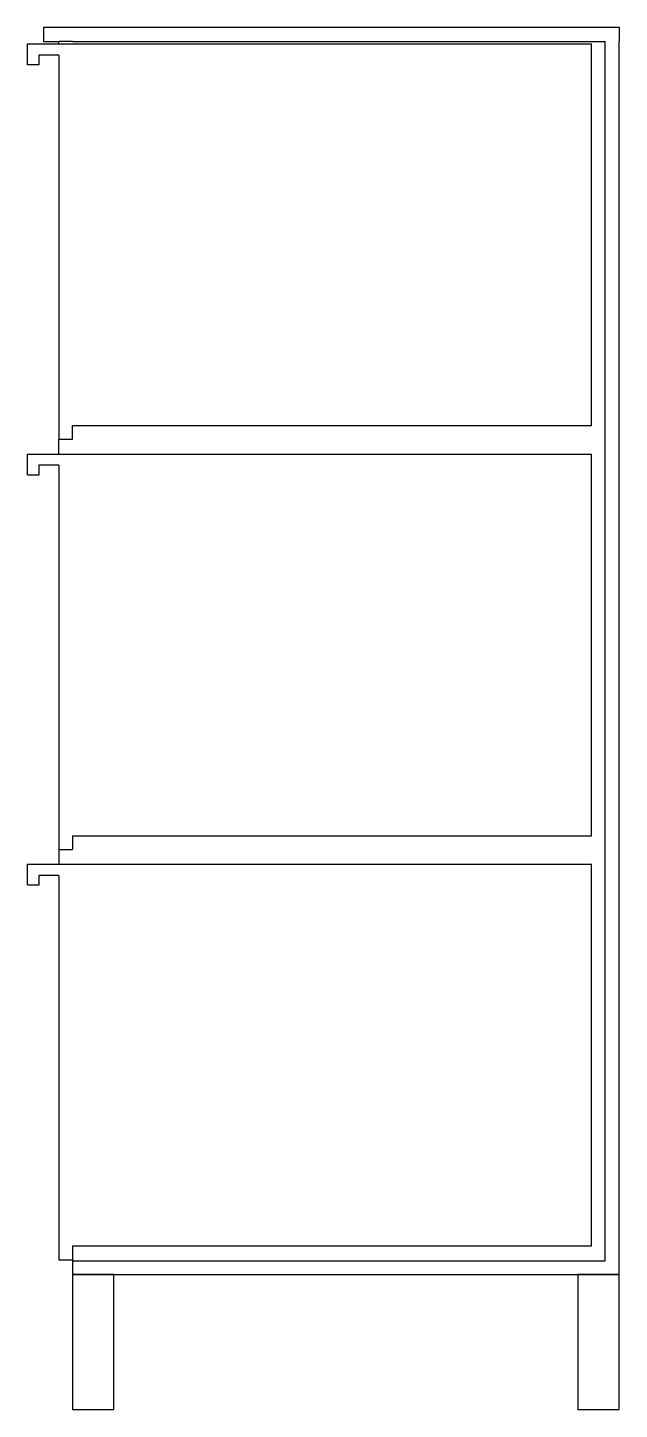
# Model space of a CAD drawing. Header units: centimetres. Extents: x 1184.42 to 1184.85, y -1020.69 to -1019.68.
import ezdxf

# ---------------------------------------------------------------- set-up
doc = ezdxf.new("R2010")
doc.units = ezdxf.units.CM

msp = doc.modelspace()

# ---------------------------------------------------------------- linework, layer by layer
at = {"color": 7}
for p, q in [((1184.8525, -1019.675), (1184.431, -1019.675)), ((1184.431, -1019.675), (1184.431, -1019.6851)), ((1184.8525, -1019.6851), (1184.8525, -1019.675)), ((1184.4193, -1019.7022), (1184.4193, -1019.6869)), ((1184.4193, -1019.6869), (1184.4421, -1019.6869)), ((1184.431, -1019.6851), (1184.4421, -1019.6851)), ((1184.4523, -1019.6851), (1184.4421, -1019.6851)), ((1184.4421, -1019.6869), (1184.4421, -1019.6851)), ((1184.4421, -1019.6869), (1184.8322, -1019.6869)), ((1184.4523, -1019.6851), (1184.8422, -1019.6851)), ((1184.8322, -1019.966), (1184.8322, -1019.6869)), ((1184.8422, -1020.577), (1184.8422, -1019.6851)), ((1184.8523, -1020.587), (1184.8523, -1019.6851)), ((1184.4275, -1019.7022), (1184.4194, -1019.7022)), ((1184.4421, -1019.6951), (1184.4275, -1019.6951)), ((1184.4275, -1019.6951), (1184.4275, -1019.7022)), ((1184.4421, -1019.6951), (1184.4421, -1019.9761)), ((1184.4523, -1019.9761), (1184.4523, -1019.966)), ((1184.4523, -1019.966), (1184.8322, -1019.966)), ((1184.4421, -1019.9761), (1184.4523, -1019.9761)), ((1184.4421, -1019.9869), (1184.4421, -1019.9761)), ((1184.4193, -1020.0023), (1184.4193, -1019.9869)), ((1184.4193, -1019.9869), (1184.4421, -1019.9869)), ((1184.4421, -1019.9951), (1184.4275, -1019.9951)), ((1184.4275, -1019.9951), (1184.4275, -1020.0023)), ((1184.4421, -1019.9869), (1184.8322, -1019.9869)), ((1184.4421, -1019.9951), (1184.4421, -1020.2761)), ((1184.8322, -1020.2661), (1184.8322, -1019.9869)), ((1184.4275, -1020.0023), (1184.4194, -1020.0023)), ((1184.4523, -1020.2661), (1184.8322, -1020.2661)), ((1184.4523, -1020.2661), (1184.4523, -1020.2761)), ((1184.4421, -1020.2761), (1184.4523, -1020.2761)), ((1184.4421, -1020.2761), (1184.4421, -1020.2869)), ((1184.4193, -1020.3023), (1184.4193, -1020.2869)), ((1184.4193, -1020.2869), (1184.4421, -1020.2869)), ((1184.4421, -1020.2869), (1184.8322, -1020.2869)), ((1184.8322, -1020.5661), (1184.8322, -1020.2869)), ((1184.4421, -1020.2951), (1184.4275, -1020.2951)), ((1184.4275, -1020.2951), (1184.4275, -1020.3023)), ((1184.4421, -1020.2951), (1184.4421, -1020.5762)), ((1184.4275, -1020.3023), (1184.4194, -1020.3023)), ((1184.4523, -1020.5661), (1184.8322, -1020.5661)), ((1184.4523, -1020.5661), (1184.4523, -1020.5762)), ((1184.4421, -1020.5762), (1184.4523, -1020.5762)), ((1184.4523, -1020.5762), (1184.4523, -1020.587)), ((1184.4523, -1020.577), (1184.8422, -1020.577)), ((1184.4523, -1020.587), (1184.8523, -1020.587))]:
    msp.add_line(p, q, dxfattribs=at)
for points in [[(1184.4825, -1020.587), (1184.4523, -1020.587), (1184.4523, -1020.6856), (1184.4825, -1020.6856)], [(1184.8523, -1020.587), (1184.822, -1020.587), (1184.822, -1020.6856), (1184.8523, -1020.6856)]]:
    msp.add_lwpolyline(points, close=True, dxfattribs=at)

doc.saveas('drawing.dxf')
